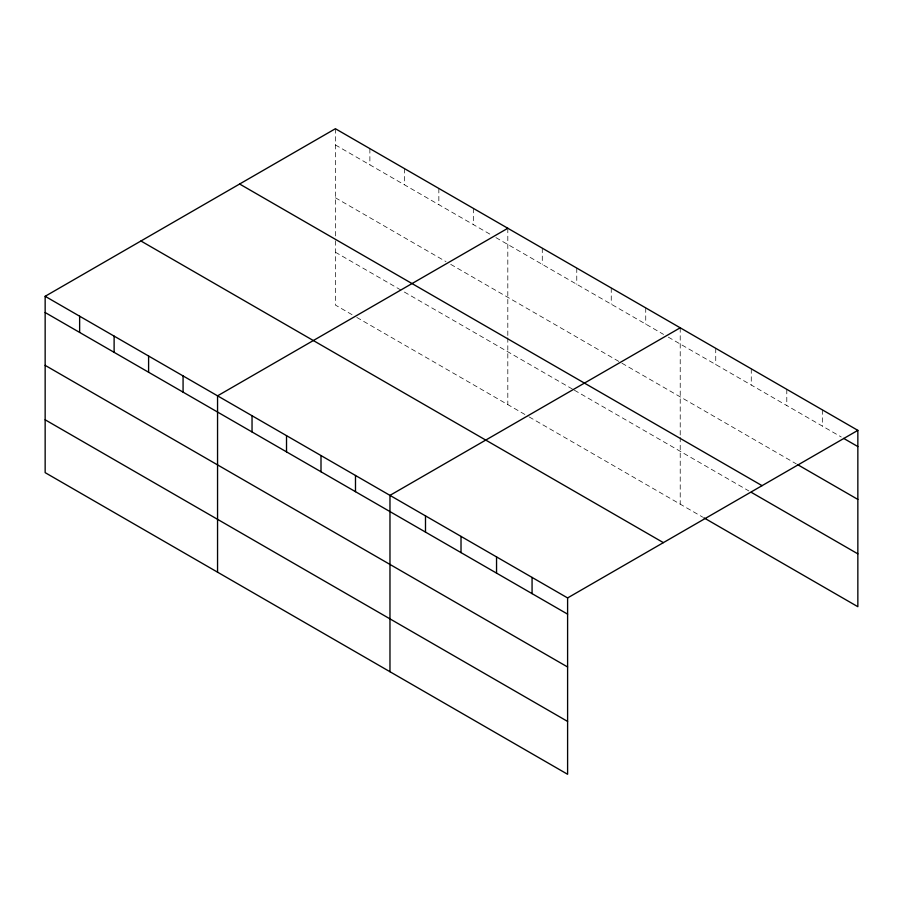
<?xml version="1.0" encoding="UTF-8"?>
<svg xmlns="http://www.w3.org/2000/svg" width="903" height="903" viewBox="0 0 903 903"><rect width="100%" height="100%" fill="white"/><g stroke="black" fill="none" stroke-linecap="round" stroke-linejoin="round"><path stroke-width="0.68" stroke-dasharray="4.51 3.39" d="M335.397 144.943L491.164 234.87M495.916 237.613L663.57 334.403M668.322 337.146L841.269 436.996M335.397 197.78L445.98 261.622M450.732 264.365L620.767 362.532M621.953 363.22L796.265 463.86M335.397 252.219L401.982 290.664M404.363 292.041L573.202 389.52M574.398 390.209L748.903 490.961M352.046 314.673L335.397 305.067L335.397 238.268M356.798 317.427L528.018 416.272M529.214 416.96L702.715 517.137M822.328 409.849L822.328 426.058M786.795 389.34L786.795 405.549M751.273 368.83L751.273 385.039M715.74 348.31L715.74 364.53M680.219 327.8L680.219 435.946M680.219 437.345L680.219 504.145M645.735 307.9L645.735 324.109M611.252 287.989L611.252 304.198M576.769 268.078L576.769 284.298M542.285 248.167L542.285 264.387M507.813 228.267L507.813 336.413M507.813 337.801L507.813 404.6M473.33 208.356L473.33 224.565M438.847 188.445L438.847 204.665M404.363 168.545L404.363 184.754M369.88 148.634L369.88 164.843M335.397 128.723L335.397 236.868"/><path stroke-width="1.35" d="M45.15 296.297L567.603 597.933L567.603 774.277L45.15 472.641L45.15 296.297L335.397 128.723L857.85 430.359L857.85 606.703L703.9 517.814M507.813 228.267L217.555 395.841L217.555 572.186M680.219 327.8L389.972 495.375L389.972 671.719M567.603 597.933L857.85 430.359M843.639 438.373L857.85 446.567M797.451 464.548L857.85 499.415M239.622 184.02L762.064 485.656M751.273 492.327L857.85 553.855M140.936 240.999L663.378 542.635M45.15 312.517L567.603 614.142M45.15 365.354L567.603 666.99M45.15 419.793L567.603 721.429M532.07 577.423L532.07 593.632M496.548 556.914L496.548 573.123M461.015 536.405L461.015 552.613M425.494 515.884L425.494 532.104M355.489 475.475L355.489 491.683M321.005 455.563L321.005 471.772M286.522 435.652L286.522 451.872M252.039 415.741L252.039 431.961M183.072 375.93L183.072 392.139M148.6 356.019L148.6 372.239M114.117 336.119L114.117 352.328M79.633 316.208L79.633 332.417"/></g></svg>
